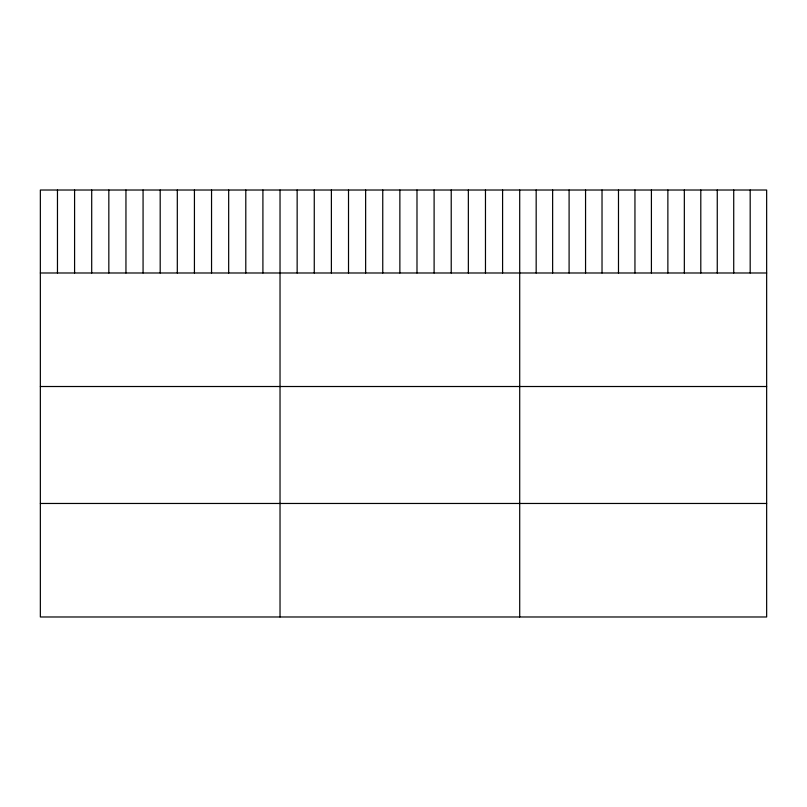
<?xml version="1.0" encoding="UTF-8"?>
<svg xmlns="http://www.w3.org/2000/svg" width="807" height="807" viewBox="0 0 807 807"><rect width="100%" height="100%" fill="white"/><g stroke="black" fill="none" stroke-linecap="round" stroke-linejoin="round"><path stroke-width="1.21" d="M766.65 272.988L766.65 616.982L40.35 616.982L40.35 190.018L766.65 190.018L766.65 272.988L40.35 272.988M40.35 386.513L766.65 386.513M40.35 503.467L766.65 503.467M750.187 190.018L750.187 272.988M733.724 190.018L733.724 272.988M717.262 190.018L717.262 272.988M700.799 190.018L700.799 272.988M684.336 190.018L684.336 272.988M667.873 190.018L667.873 272.988M651.41 190.018L651.41 272.988M634.948 190.018L634.948 272.988M618.485 190.018L618.485 272.988M602.022 190.018L602.022 272.988M585.559 190.018L585.559 272.988M569.096 190.018L569.096 272.988M552.634 190.018L552.634 272.988M536.171 190.018L536.171 272.988M519.708 190.018L519.708 616.982M502.59 190.018L502.59 272.988M485.471 190.018L485.471 272.988M468.353 190.018L468.353 272.988M451.224 190.018L451.224 272.988M434.105 190.018L434.105 272.988M416.987 190.018L416.987 272.988M399.868 190.018L399.868 272.988M382.75 190.018L382.75 272.988M365.632 190.018L365.632 272.988M348.513 190.018L348.513 272.988M331.384 190.018L331.384 272.988M314.266 190.018L314.266 272.988M297.147 190.018L297.147 272.988M280.029 190.018L280.029 616.982M262.911 190.018L262.911 272.988M245.792 190.018L245.792 272.988M228.674 190.018L228.674 272.988M211.545 190.018L211.545 272.988M194.426 190.018L194.426 272.988M177.308 190.018L177.308 272.988M160.19 190.018L160.19 272.988M143.071 190.018L143.071 272.988M125.953 190.018L125.953 272.988M108.834 190.018L108.834 272.988M91.705 190.018L91.705 272.988M74.587 190.018L74.587 272.988M57.468 190.018L57.468 272.988"/></g></svg>
